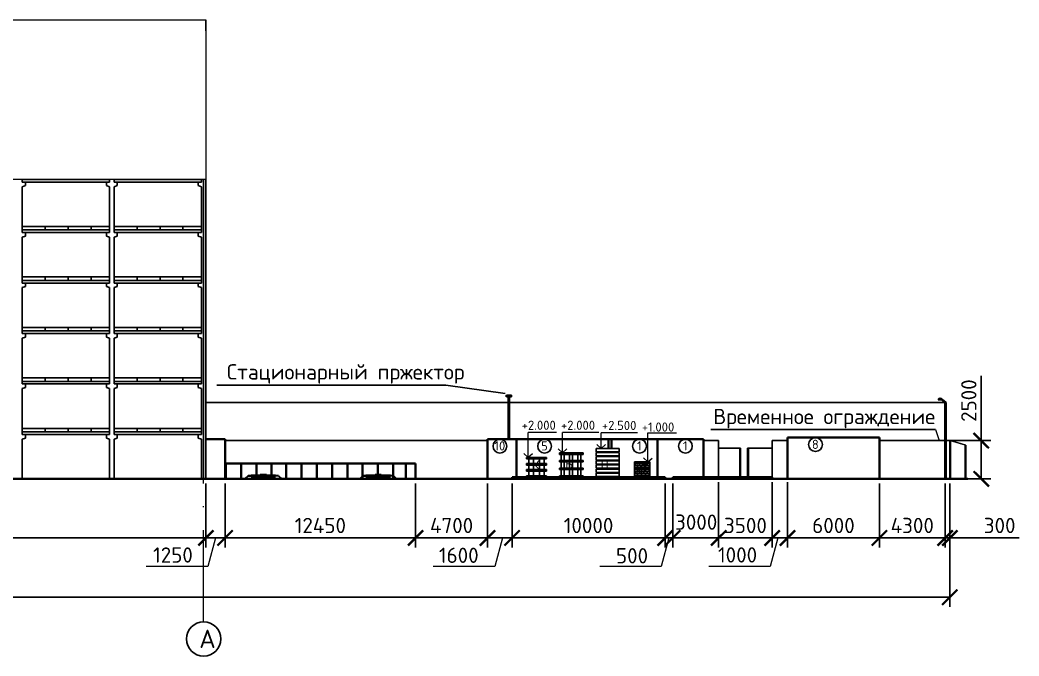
# Model space of a CAD drawing. Header units: millimetres. Extents: x -782 to 10910, y 3841 to 13237.
# Drawn here: x 1693.4 to 1823.9, y 8092.1 to 8175.2 of the extents above; entities that cross this region are included whole.
import ezdxf

# ---------------------------------------------------------------- set-up
doc = ezdxf.new("R2010")
doc.units = ezdxf.units.MM
doc.linetypes.add('ACAD_ISO10W100', pattern=[18, 12, -3, 0, -3])
doc.linetypes.add('CENTER2', pattern=[28.575, 19.05, -3.175, 3.175, -3.175])
doc.layers.add('1', color=7, linetype='Continuous')
doc.layers.add('Оbводка', color=1, linetype='Continuous', lineweight=90)
doc.styles.add('2.5', font='isocpeur.ttf', dxfattribs={"height": 2})
doc.styles.add('Isocpeur', font='isocpeur.ttf')
doc.dimstyles.new('М500 стройгенп', dxfattribs={"dimtxt": 2, "dimasz": 2, "dimexe": 1.25, "dimexo": 0.625, "dimtad": 1, "dimlfac": 500, "dimtxsty": '2.5', "dimblk": 'ARCHTICK', "dimcen": 2.5, "dimadec": 0, "dimazin": 0, "dimtfac": 1, "dimtmove": 0, "dimatfit": 3, "dimfxl": 1, "dimarcsym": 0})

# ---------------------------------------------------------------- blocks, each defined once
blk = doc.blocks.new('_ArchTick')
at = {"color": 0, "linetype": 'ByBlock', "const_width": 0.15}
blk.add_lwpolyline([(-0.5, -0.5), (0.5, 0.5)], dxfattribs=at)
blk = doc.blocks.new('*D771')
at = {"color": 0, "lineweight": -2, "transparency": 16777216}
for p, q in [((1645.09, 8114.6), (1645.09, 8106.24)), ((1717.69, 8114.6), (1717.69, 8106.24)), ((1645.09, 8107.49), (1717.69, 8107.49))]:
    blk.add_line(p, q, dxfattribs=at)
at = {"layer": 'Defpoints', "color": 0, "lineweight": -3, "transparency": 16777216}
for p in [(1645.09, 8115.22), (1717.69, 8115.22), (1717.69, 8107.49)]:
    blk.add_point(p, dxfattribs=at)
at = {"color": 0, "lineweight": -2, "transparency": 16777216, "xscale": 2, "yscale": 2, "zscale": 2, "rotation": 180}
blk.add_blockref('_ArchTick', (1645.09, 8107.49), dxfattribs=at)
at = {"color": 0, "lineweight": -2, "transparency": 16777216, "xscale": 2, "yscale": 2, "zscale": 2}
blk.add_blockref('_ArchTick', (1717.69, 8107.49), dxfattribs=at)
at = {"color": 0, "lineweight": 20, "transparency": 16777216, "insert": (1681.39, 8109.12), "char_height": 2, "attachment_point": 5, "style": '2.5'}
blk.add_mtext('36300', dxfattribs=at)
blk = doc.blocks.new('*D787')
at = {"color": 0, "lineweight": -2, "transparency": 16777216}
for p, q in [((1717.69, 8114.6), (1717.69, 8106.24)), ((1720.19, 8114.6), (1720.19, 8106.24)), ((1717.69, 8107.49), (1720.19, 8107.49))]:
    blk.add_line(p, q, dxfattribs=at)
at = {"layer": 'Defpoints', "color": 0, "lineweight": -3, "transparency": 16777216}
for p in [(1717.69, 8115.22), (1720.19, 8115.22), (1720.19, 8107.49)]:
    blk.add_point(p, dxfattribs=at)
at = {"color": 0, "lineweight": -2, "transparency": 16777216, "xscale": 2, "yscale": 2, "zscale": 2, "rotation": 180}
blk.add_blockref('_ArchTick', (1717.69, 8107.49), dxfattribs=at)
at = {"color": 0, "lineweight": -2, "transparency": 16777216, "xscale": 2, "yscale": 2, "zscale": 2}
blk.add_blockref('_ArchTick', (1720.19, 8107.49), dxfattribs=at)
at = {"color": 0, "lineweight": 20, "transparency": 16777216, "insert": (1713.38, 8105.26), "char_height": 2, "attachment_point": 5, "style": '2.5'}
blk.add_mtext('1250', dxfattribs=at)
blk = doc.blocks.new('*D788')
at = {"color": 0, "lineweight": -2, "transparency": 16777216}
for p, q in [((1720.19, 8114.6), (1720.19, 8106.24)), ((1745.09, 8114.6), (1745.09, 8106.24)), ((1720.19, 8107.49), (1745.09, 8107.49))]:
    blk.add_line(p, q, dxfattribs=at)
at = {"layer": 'Defpoints', "color": 0, "lineweight": -3, "transparency": 16777216}
for p in [(1720.19, 8115.22), (1745.09, 8115.22), (1745.09, 8107.49)]:
    blk.add_point(p, dxfattribs=at)
at = {"color": 0, "lineweight": -2, "transparency": 16777216, "xscale": 2, "yscale": 2, "zscale": 2, "rotation": 180}
blk.add_blockref('_ArchTick', (1720.19, 8107.49), dxfattribs=at)
at = {"color": 0, "lineweight": -2, "transparency": 16777216, "xscale": 2, "yscale": 2, "zscale": 2}
blk.add_blockref('_ArchTick', (1745.09, 8107.49), dxfattribs=at)
at = {"color": 0, "lineweight": 20, "transparency": 16777216, "insert": (1732.64, 8109.12), "char_height": 2, "attachment_point": 5, "style": '2.5'}
blk.add_mtext('12450', dxfattribs=at)
blk = doc.blocks.new('*D789')
at = {"color": 0, "lineweight": -2, "transparency": 16777216}
for p, q in [((1745.09, 8114.6), (1745.09, 8106.24)), ((1754.49, 8114.6), (1754.49, 8106.24)), ((1745.09, 8107.49), (1754.49, 8107.49))]:
    blk.add_line(p, q, dxfattribs=at)
at = {"layer": 'Defpoints', "color": 0, "lineweight": -3, "transparency": 16777216}
for p in [(1745.09, 8115.22), (1754.49, 8115.22), (1754.49, 8107.49)]:
    blk.add_point(p, dxfattribs=at)
at = {"color": 0, "lineweight": -2, "transparency": 16777216, "xscale": 2, "yscale": 2, "zscale": 2, "rotation": 180}
blk.add_blockref('_ArchTick', (1745.09, 8107.49), dxfattribs=at)
at = {"color": 0, "lineweight": -2, "transparency": 16777216, "xscale": 2, "yscale": 2, "zscale": 2}
blk.add_blockref('_ArchTick', (1754.49, 8107.49), dxfattribs=at)
at = {"color": 0, "lineweight": 20, "transparency": 16777216, "insert": (1749.79, 8109.12), "char_height": 2, "attachment_point": 5, "style": '2.5'}
blk.add_mtext('4700', dxfattribs=at)
blk = doc.blocks.new('*D790')
at = {"color": 0, "lineweight": -2, "transparency": 16777216}
for p, q in [((1754.49, 8114.6), (1754.49, 8106.24)), ((1757.69, 8114.6), (1757.69, 8106.24)), ((1754.49, 8107.49), (1757.69, 8107.49))]:
    blk.add_line(p, q, dxfattribs=at)
at = {"layer": 'Defpoints', "color": 0, "lineweight": -3, "transparency": 16777216}
for p in [(1754.49, 8115.22), (1757.69, 8115.22), (1757.69, 8107.49)]:
    blk.add_point(p, dxfattribs=at)
at = {"color": 0, "lineweight": -2, "transparency": 16777216, "xscale": 2, "yscale": 2, "zscale": 2, "rotation": 180}
blk.add_blockref('_ArchTick', (1754.49, 8107.49), dxfattribs=at)
at = {"color": 0, "lineweight": -2, "transparency": 16777216, "xscale": 2, "yscale": 2, "zscale": 2}
blk.add_blockref('_ArchTick', (1757.69, 8107.49), dxfattribs=at)
at = {"color": 0, "lineweight": 20, "transparency": 16777216, "insert": (1750.73, 8105.22), "char_height": 2, "attachment_point": 5, "style": '2.5'}
blk.add_mtext('1600', dxfattribs=at)
blk = doc.blocks.new('*D791')
at = {"color": 0, "lineweight": -2, "transparency": 16777216}
for p, q in [((1757.69, 8114.6), (1757.69, 8106.24)), ((1777.69, 8114.6), (1777.69, 8106.24)), ((1757.69, 8107.49), (1777.69, 8107.49))]:
    blk.add_line(p, q, dxfattribs=at)
at = {"layer": 'Defpoints', "color": 0, "lineweight": -3, "transparency": 16777216}
for p in [(1757.69, 8115.22), (1777.69, 8115.22), (1777.69, 8107.49)]:
    blk.add_point(p, dxfattribs=at)
at = {"color": 0, "lineweight": -2, "transparency": 16777216, "xscale": 2, "yscale": 2, "zscale": 2, "rotation": 180}
blk.add_blockref('_ArchTick', (1757.69, 8107.49), dxfattribs=at)
at = {"color": 0, "lineweight": -2, "transparency": 16777216, "xscale": 2, "yscale": 2, "zscale": 2}
blk.add_blockref('_ArchTick', (1777.69, 8107.49), dxfattribs=at)
at = {"color": 0, "lineweight": 20, "transparency": 16777216, "insert": (1767.69, 8109.12), "char_height": 2, "attachment_point": 5, "style": '2.5'}
blk.add_mtext('10000', dxfattribs=at)
blk = doc.blocks.new('*D792')
at = {"color": 0, "lineweight": -2, "transparency": 16777216}
for p, q in [((1777.69, 8114.6), (1777.69, 8106.24)), ((1778.69, 8114.6), (1778.69, 8106.24)), ((1777.69, 8107.49), (1775.69, 8107.49)), ((1777.69, 8107.49), (1778.69, 8107.49)), ((1778.69, 8107.49), (1780.69, 8107.49))]:
    blk.add_line(p, q, dxfattribs=at)
at = {"layer": 'Defpoints', "color": 0, "lineweight": -3, "transparency": 16777216}
for p in [(1777.69, 8115.22), (1778.69, 8115.22), (1778.69, 8107.49)]:
    blk.add_point(p, dxfattribs=at)
at = {"color": 0, "lineweight": -2, "transparency": 16777216, "xscale": 2, "yscale": 2, "zscale": 2}
blk.add_blockref('_ArchTick', (1777.69, 8107.49), dxfattribs=at)
at = {"color": 0, "lineweight": -2, "transparency": 16777216, "xscale": 2, "yscale": 2, "zscale": 2, "rotation": 180}
blk.add_blockref('_ArchTick', (1778.69, 8107.49), dxfattribs=at)
at = {"color": 0, "lineweight": 20, "transparency": 16777216, "insert": (1773.37, 8105.16), "char_height": 2, "attachment_point": 5, "style": '2.5'}
blk.add_mtext('500', dxfattribs=at)
blk = doc.blocks.new('*D793')
at = {"color": 0, "lineweight": -2, "transparency": 16777216}
for p, q in [((1778.69, 8114.6), (1778.69, 8106.24)), ((1784.69, 8114.8), (1784.69, 8106.24)), ((1778.69, 8107.49), (1784.69, 8107.49))]:
    blk.add_line(p, q, dxfattribs=at)
at = {"layer": 'Defpoints', "color": 0, "lineweight": -3, "transparency": 16777216}
for p in [(1778.69, 8115.22), (1784.69, 8115.42), (1784.69, 8107.49)]:
    blk.add_point(p, dxfattribs=at)
at = {"color": 0, "lineweight": -2, "transparency": 16777216, "xscale": 2, "yscale": 2, "zscale": 2, "rotation": 180}
blk.add_blockref('_ArchTick', (1778.69, 8107.49), dxfattribs=at)
at = {"color": 0, "lineweight": -2, "transparency": 16777216, "xscale": 2, "yscale": 2, "zscale": 2}
blk.add_blockref('_ArchTick', (1784.69, 8107.49), dxfattribs=at)
at = {"color": 0, "lineweight": 20, "transparency": 16777216, "insert": (1781.75, 8109.56), "char_height": 2, "attachment_point": 5, "style": '2.5'}
blk.add_mtext('3000', dxfattribs=at)
blk = doc.blocks.new('*D794')
at = {"color": 0, "lineweight": -2, "transparency": 16777216}
for p, q in [((1784.69, 8114.8), (1784.69, 8106.24)), ((1791.69, 8114.8), (1791.69, 8106.24)), ((1784.69, 8107.49), (1791.69, 8107.49))]:
    blk.add_line(p, q, dxfattribs=at)
at = {"layer": 'Defpoints', "color": 0, "lineweight": -3, "transparency": 16777216}
for p in [(1784.69, 8115.42), (1791.69, 8115.42), (1791.69, 8107.49)]:
    blk.add_point(p, dxfattribs=at)
at = {"color": 0, "lineweight": -2, "transparency": 16777216, "xscale": 2, "yscale": 2, "zscale": 2, "rotation": 180}
blk.add_blockref('_ArchTick', (1784.69, 8107.49), dxfattribs=at)
at = {"color": 0, "lineweight": -2, "transparency": 16777216, "xscale": 2, "yscale": 2, "zscale": 2}
blk.add_blockref('_ArchTick', (1791.69, 8107.49), dxfattribs=at)
at = {"color": 0, "lineweight": 20, "transparency": 16777216, "insert": (1788.19, 8109.12), "char_height": 2, "attachment_point": 5, "style": '2.5'}
blk.add_mtext('3500', dxfattribs=at)
blk = doc.blocks.new('*D795')
at = {"color": 0, "lineweight": -2, "transparency": 16777216}
for p, q in [((1791.69, 8114.8), (1791.69, 8106.24)), ((1793.69, 8114.8), (1793.69, 8106.24)), ((1791.69, 8107.49), (1793.69, 8107.49))]:
    blk.add_line(p, q, dxfattribs=at)
at = {"layer": 'Defpoints', "color": 0, "lineweight": -3, "transparency": 16777216}
for p in [(1791.69, 8115.42), (1793.69, 8115.42), (1793.69, 8107.49)]:
    blk.add_point(p, dxfattribs=at)
at = {"color": 0, "lineweight": -2, "transparency": 16777216, "xscale": 2, "yscale": 2, "zscale": 2, "rotation": 180}
blk.add_blockref('_ArchTick', (1791.69, 8107.49), dxfattribs=at)
at = {"color": 0, "lineweight": -2, "transparency": 16777216, "xscale": 2, "yscale": 2, "zscale": 2}
blk.add_blockref('_ArchTick', (1793.69, 8107.49), dxfattribs=at)
at = {"color": 0, "lineweight": 20, "transparency": 16777216, "insert": (1787.16, 8105.27), "char_height": 2, "attachment_point": 5, "style": '2.5'}
blk.add_mtext('1000', dxfattribs=at)
blk = doc.blocks.new('*D796')
at = {"color": 0, "lineweight": -2, "transparency": 16777216}
for p, q in [((1793.69, 8114.6), (1793.69, 8106.24)), ((1805.69, 8114.6), (1805.69, 8106.24)), ((1793.69, 8107.49), (1805.69, 8107.49))]:
    blk.add_line(p, q, dxfattribs=at)
at = {"layer": 'Defpoints', "color": 0, "lineweight": -3, "transparency": 16777216}
for p in [(1793.69, 8115.22), (1805.69, 8115.22), (1805.69, 8107.49)]:
    blk.add_point(p, dxfattribs=at)
at = {"color": 0, "lineweight": -2, "transparency": 16777216, "xscale": 2, "yscale": 2, "zscale": 2, "rotation": 180}
blk.add_blockref('_ArchTick', (1793.69, 8107.49), dxfattribs=at)
at = {"color": 0, "lineweight": -2, "transparency": 16777216, "xscale": 2, "yscale": 2, "zscale": 2}
blk.add_blockref('_ArchTick', (1805.69, 8107.49), dxfattribs=at)
at = {"color": 0, "lineweight": 20, "transparency": 16777216, "insert": (1799.69, 8109.12), "char_height": 2, "attachment_point": 5, "style": '2.5'}
blk.add_mtext('6000', dxfattribs=at)
blk = doc.blocks.new('*D797')
at = {"color": 0, "lineweight": -2, "transparency": 16777216}
for p, q in [((1805.69, 8114.6), (1805.69, 8106.24)), ((1814.29, 8114.6), (1814.29, 8106.24)), ((1805.69, 8107.49), (1814.29, 8107.49))]:
    blk.add_line(p, q, dxfattribs=at)
at = {"layer": 'Defpoints', "color": 0, "lineweight": -3, "transparency": 16777216}
for p in [(1805.69, 8115.22), (1814.29, 8115.22), (1814.29, 8107.49)]:
    blk.add_point(p, dxfattribs=at)
at = {"color": 0, "lineweight": -2, "transparency": 16777216, "xscale": 2, "yscale": 2, "zscale": 2, "rotation": 180}
blk.add_blockref('_ArchTick', (1805.69, 8107.49), dxfattribs=at)
at = {"color": 0, "lineweight": -2, "transparency": 16777216, "xscale": 2, "yscale": 2, "zscale": 2}
blk.add_blockref('_ArchTick', (1814.29, 8107.49), dxfattribs=at)
at = {"color": 0, "lineweight": 20, "transparency": 16777216, "insert": (1809.99, 8109.12), "char_height": 2, "attachment_point": 5, "style": '2.5'}
blk.add_mtext('4300', dxfattribs=at)
blk = doc.blocks.new('*D772')
at = {"color": 0, "lineweight": -2, "transparency": 16777216}
for p, q in [((1814.29, 8114.6), (1814.29, 8106.24)), ((1814.89, 8114.6), (1814.89, 8106.24)), ((1814.29, 8107.49), (1812.29, 8107.49)), ((1814.29, 8107.49), (1814.89, 8107.49)), ((1814.89, 8107.49), (1823.94, 8107.49))]:
    blk.add_line(p, q, dxfattribs=at)
at = {"layer": 'Defpoints', "color": 0, "lineweight": -3, "transparency": 16777216}
for p in [(1814.29, 8115.22), (1814.89, 8115.22), (1814.89, 8107.49)]:
    blk.add_point(p, dxfattribs=at)
at = {"color": 0, "lineweight": -2, "transparency": 16777216, "xscale": 2, "yscale": 2, "zscale": 2}
blk.add_blockref('_ArchTick', (1814.29, 8107.49), dxfattribs=at)
at = {"color": 0, "lineweight": -2, "transparency": 16777216, "xscale": 2, "yscale": 2, "zscale": 2, "rotation": 180}
blk.add_blockref('_ArchTick', (1814.89, 8107.49), dxfattribs=at)
at = {"color": 0, "lineweight": 20, "transparency": 16777216, "insert": (1821.41, 8109.12), "char_height": 2, "attachment_point": 5, "style": '2.5'}
blk.add_mtext('300', dxfattribs=at)
blk = doc.blocks.new('*D773')
at = {"color": 0, "lineweight": -2, "transparency": 16777216}
for p, q in [((1546.37, 8114.6), (1546.37, 8098.49)), ((1814.89, 8114.6), (1814.89, 8098.49)), ((1546.37, 8099.74), (1814.89, 8099.74))]:
    blk.add_line(p, q, dxfattribs=at)
at = {"layer": 'Defpoints', "color": 0, "lineweight": -3, "transparency": 16777216}
for p in [(1546.37, 8115.22), (1814.89, 8115.22), (1814.89, 8099.74)]:
    blk.add_point(p, dxfattribs=at)
at = {"color": 0, "lineweight": -2, "transparency": 16777216, "xscale": 2, "yscale": 2, "zscale": 2, "rotation": 180}
blk.add_blockref('_ArchTick', (1546.37, 8099.74), dxfattribs=at)
at = {"color": 0, "lineweight": -2, "transparency": 16777216, "xscale": 2, "yscale": 2, "zscale": 2}
blk.add_blockref('_ArchTick', (1814.89, 8099.74), dxfattribs=at)
at = {"color": 0, "lineweight": 20, "transparency": 16777216, "insert": (1679.63, 8101.36), "char_height": 2, "attachment_point": 5, "style": '2.5'}
blk.add_mtext('136000', dxfattribs=at)
blk = doc.blocks.new('*D799')
at = {"color": 0, "lineweight": -2, "transparency": 16777216}
for p, q in [((1819, 8120.22), (1819, 8128.67)), ((1815.01, 8120.22), (1820.25, 8120.22)), ((1819, 8115.22), (1819, 8120.22)), ((1815.01, 8115.22), (1820.25, 8115.22))]:
    blk.add_line(p, q, dxfattribs=at)
at = {"layer": 'Defpoints', "color": 0, "lineweight": -3, "transparency": 16777216}
for p in [(1814.39, 8120.22), (1814.39, 8115.22), (1819, 8115.22)]:
    blk.add_point(p, dxfattribs=at)
at = {"color": 0, "lineweight": -2, "transparency": 16777216, "xscale": 2, "yscale": 2, "zscale": 2}
for p, rotation in [((1819, 8120.22), 90), ((1819, 8115.22), 270)]:
    blk.add_blockref('_ArchTick', p, dxfattribs=dict(at, rotation=rotation))
at = {"color": 0, "lineweight": 20, "transparency": 16777216, "insert": (1817.38, 8125.45), "char_height": 2, "attachment_point": 5, "rotation": 90, "style": '2.5'}
blk.add_mtext('2500', dxfattribs=at)

msp = doc.modelspace()

# ---------------------------------------------------------------- hatches: boundary and pattern name
at = {"lineweight": 25, "ltscale": 0.5}
h = msp.add_hatch(dxfattribs=at)
h.set_pattern_fill('BRICK', color=256, scale=0.04)
h.set_pattern_definition([(0, (-665.31846, 5259.22093), (0, 0.254), []), (90, (-665.31846, 5259.22093), (-0.508, 3e-17), [0.254, -0.254]), (90, (-665.06446, 5259.22093), (-0.508, 3e-17), [-0.254, 0.254])])
h.paths.add_polyline_path([(1775.689062, 8117.423645), (1773.689062, 8117.423645), (1773.689062, 8115.423645), (1775.689062, 8115.423645)])

# ---------------------------------------------------------------- linework, layer by layer
at = {"lineweight": 20}
for p, q in [((1645.089062, 8175.223645), (1717.689062, 8175.223645)), ((1717.689062, 8175.223645), (1717.689062, 8154.363645)), ((1717.689062, 8154.363645), (1645.089062, 8154.363645)), ((1814.359701, 8125.223645), (1814.309701, 8125.223645)), ((1813.038748, 8121.665374), (1813.501949, 8120.223645)), ((1759.780184, 8118.020811), (1759.780184, 8121.274357)), ((1759.780184, 8118.020811), (1759.780184, 8121.274357)), ((1763.489144, 8121.274357), (1759.780184, 8121.274357)), ((1764.289062, 8118.623645), (1764.289062, 8121.274357)), ((1764.289062, 8118.623645), (1764.289062, 8121.274357)), ((1769.046188, 8121.274357), (1764.289062, 8121.274357)), ((1769.337954, 8119.203645), (1769.337954, 8121.254227)), ((1769.337954, 8119.203645), (1769.337954, 8121.254227)), ((1774.095081, 8121.254227), (1769.337954, 8121.254227)), ((1775.426106, 8117.423645), (1775.426106, 8121.254227)), ((1775.426106, 8121.254227), (1779.184441, 8121.254227)), ((1814.989062, 8120.223645), (1814.889062, 8120.223645)), ((1816.989062, 8119.623645), (1814.989062, 8120.223645)), ((1814.989062, 8120.223645), (1814.989062, 8120.173645)), ((1764.289062, 8118.623645), (1763.719678, 8119.148631)), ((1764.275709, 8118.623821), (1764.858722, 8119.133628)), ((1769.337954, 8119.203645), (1768.768571, 8119.728631)), ((1769.324601, 8119.203821), (1769.907614, 8119.713628)), ((1816.889062, 8119.603645), (1814.989062, 8120.173645)), ((1759.780184, 8118.020811), (1759.210801, 8118.545797)), ((1759.766831, 8118.020987), (1760.349844, 8118.530795)), ((1775.426106, 8117.423645), (1774.856723, 8117.948631)), ((1775.412753, 8117.423821), (1775.995766, 8117.933628)), ((1789.689062, 8115.423645), (1787.689062, 8115.423645)), ((1791.689062, 8115.423645), (1789.689062, 8115.423645)), ((1791.689062, 8115.223645), (1793.689062, 8115.223645)), ((1793.689062, 8115.223645), (1793.689062, 8115.394765)), ((1805.689062, 8115.394765), (1805.689062, 8115.223645)), ((1814.989062, 8115.223645), (1816.989062, 8115.223645)), ((1816.989062, 8115.223645), (1816.889062, 8115.223645)), ((1718.939062, 8107.490868), (1717.934252, 8103.740868)), ((1756.439062, 8107.490868), (1755.434252, 8103.740868)), ((1778.187406, 8107.490868), (1777.182596, 8103.740868)), ((1792.439062, 8107.490868), (1791.434252, 8103.740868)), ((1717.934252, 8103.740868), (1709.893529, 8103.740868)), ((1755.434252, 8103.740868), (1747.393529, 8103.740868)), ((1777.182596, 8103.740868), (1769.141874, 8103.740868)), ((1791.434252, 8103.740868), (1783.393529, 8103.740868))]:
    msp.add_line(p, q, dxfattribs=at)
at = {"lineweight": 25}
for p, q in [((1717.689062, 8174.183645), (1717.689062, 8175.223645)), ((1717.689062, 8174.183645), (1717.689062, 8173.823645)), ((1693.689062, 8154.023645), (1693.689062, 8154.363645)), ((1705.089062, 8154.363645), (1693.689062, 8154.363645)), ((1705.089062, 8154.023645), (1705.089062, 8154.363645)), ((1705.089062, 8154.023645), (1705.089062, 8154.363645)), ((1705.689062, 8154.023645), (1705.689062, 8154.363645)), ((1717.089062, 8154.363645), (1705.689062, 8154.363645)), ((1717.089062, 8154.023645), (1717.089062, 8154.363645)), ((1717.089062, 8154.023645), (1717.089062, 8154.363645)), ((1717.689062, 8115.223645), (1717.689062, 8154.363645)), ((1693.689062, 8154.023645), (1705.089062, 8154.023645)), ((1694.089062, 8153.556978), (1693.689062, 8153.423645)), ((1693.689062, 8147.423645), (1693.689062, 8153.423645)), ((1694.089062, 8153.556978), (1694.089062, 8154.023645)), ((1704.689062, 8153.556978), (1704.689062, 8154.023645)), ((1704.689062, 8153.556978), (1705.089062, 8153.423645)), ((1705.089062, 8147.423645), (1705.089062, 8153.423645)), ((1705.089062, 8147.423645), (1705.089062, 8153.423645)), ((1705.689062, 8154.023645), (1717.089062, 8154.023645)), ((1706.089062, 8153.556978), (1705.689062, 8153.423645)), ((1705.689062, 8147.423645), (1705.689062, 8153.423645)), ((1706.089062, 8153.556978), (1706.089062, 8154.023645)), ((1716.689062, 8153.556978), (1716.689062, 8154.023645)), ((1716.689062, 8153.556978), (1717.089062, 8153.423645)), ((1717.089062, 8147.423645), (1717.089062, 8153.423645)), ((1717.089062, 8147.423645), (1717.089062, 8153.423645)), ((1705.089062, 8148.223645), (1693.689062, 8148.223645)), ((1705.089062, 8147.763645), (1693.689062, 8147.763645)), ((1696.689062, 8147.763645), (1696.689062, 8148.223645)), ((1699.689062, 8147.763645), (1699.689062, 8148.223645)), ((1702.689062, 8147.763645), (1702.689062, 8148.223645)), ((1717.089062, 8148.223645), (1705.689062, 8148.223645)), ((1717.089062, 8147.763645), (1705.689062, 8147.763645)), ((1708.689062, 8147.763645), (1708.689062, 8148.223645)), ((1711.689062, 8147.763645), (1711.689062, 8148.223645)), ((1714.689062, 8147.763645), (1714.689062, 8148.223645)), ((1693.689062, 8147.423645), (1705.089062, 8147.423645)), ((1694.089062, 8146.956978), (1693.689062, 8146.823645)), ((1693.689062, 8140.823645), (1693.689062, 8146.823645)), ((1694.089062, 8146.956978), (1694.089062, 8147.423645)), ((1704.689062, 8146.956978), (1704.689062, 8147.423645)), ((1704.689062, 8146.956978), (1705.089062, 8146.823645)), ((1705.089062, 8140.823645), (1705.089062, 8146.823645)), ((1705.689062, 8147.423645), (1717.089062, 8147.423645)), ((1706.089062, 8146.956978), (1705.689062, 8146.823645)), ((1705.689062, 8140.823645), (1705.689062, 8146.823645)), ((1706.089062, 8146.956978), (1706.089062, 8147.423645)), ((1716.689062, 8146.956978), (1716.689062, 8147.423645)), ((1716.689062, 8146.956978), (1717.089062, 8146.823645)), ((1717.089062, 8140.823645), (1717.089062, 8146.823645)), ((1705.089062, 8141.623645), (1693.689062, 8141.623645)), ((1705.089062, 8141.163645), (1693.689062, 8141.163645)), ((1696.689062, 8141.163645), (1696.689062, 8141.623645)), ((1699.689062, 8141.163645), (1699.689062, 8141.623645)), ((1702.689062, 8141.163645), (1702.689062, 8141.623645)), ((1717.089062, 8141.623645), (1705.689062, 8141.623645)), ((1717.089062, 8141.163645), (1705.689062, 8141.163645)), ((1708.689062, 8141.163645), (1708.689062, 8141.623645)), ((1711.689062, 8141.163645), (1711.689062, 8141.623645)), ((1714.689062, 8141.163645), (1714.689062, 8141.623645)), ((1693.689062, 8140.823645), (1705.089062, 8140.823645)), ((1694.089062, 8140.356978), (1693.689062, 8140.223645)), ((1693.689062, 8134.223645), (1693.689062, 8140.223645)), ((1694.089062, 8140.356978), (1694.089062, 8140.823645)), ((1704.689062, 8140.356978), (1704.689062, 8140.823645)), ((1704.689062, 8140.356978), (1705.089062, 8140.223645)), ((1705.089062, 8134.223645), (1705.089062, 8140.223645)), ((1705.689062, 8140.823645), (1717.089062, 8140.823645)), ((1706.089062, 8140.356978), (1705.689062, 8140.223645)), ((1705.689062, 8134.223645), (1705.689062, 8140.223645)), ((1706.089062, 8140.356978), (1706.089062, 8140.823645)), ((1716.689062, 8140.356978), (1716.689062, 8140.823645)), ((1716.689062, 8140.356978), (1717.089062, 8140.223645)), ((1717.089062, 8134.223645), (1717.089062, 8140.223645)), ((1705.089062, 8135.023645), (1693.689062, 8135.023645)), ((1696.689062, 8134.563645), (1696.689062, 8135.023645)), ((1699.689062, 8134.563645), (1699.689062, 8135.023645)), ((1702.689062, 8134.563645), (1702.689062, 8135.023645)), ((1717.089062, 8135.023645), (1705.689062, 8135.023645)), ((1708.689062, 8134.563645), (1708.689062, 8135.023645)), ((1711.689062, 8134.563645), (1711.689062, 8135.023645)), ((1714.689062, 8134.563645), (1714.689062, 8135.023645)), ((1705.089062, 8134.563645), (1693.689062, 8134.563645)), ((1693.689062, 8134.223645), (1705.089062, 8134.223645)), ((1694.089062, 8133.756978), (1693.689062, 8133.623645)), ((1693.689062, 8127.623645), (1693.689062, 8133.623645)), ((1694.089062, 8133.756978), (1694.089062, 8134.223645)), ((1704.689062, 8133.756978), (1704.689062, 8134.223645)), ((1704.689062, 8133.756978), (1705.089062, 8133.623645)), ((1705.089062, 8127.623645), (1705.089062, 8133.623645)), ((1717.089062, 8134.563645), (1705.689062, 8134.563645)), ((1705.689062, 8134.223645), (1717.089062, 8134.223645)), ((1706.089062, 8133.756978), (1705.689062, 8133.623645)), ((1705.689062, 8127.623645), (1705.689062, 8133.623645)), ((1706.089062, 8133.756978), (1706.089062, 8134.223645)), ((1716.689062, 8133.756978), (1716.689062, 8134.223645)), ((1716.689062, 8133.756978), (1717.089062, 8133.623645)), ((1717.089062, 8127.623645), (1717.089062, 8133.623645)), ((1705.089062, 8128.423645), (1693.689062, 8128.423645)), ((1696.689062, 8127.963645), (1696.689062, 8128.423645)), ((1699.689062, 8127.963645), (1699.689062, 8128.423645)), ((1702.689062, 8127.963645), (1702.689062, 8128.423645)), ((1717.089062, 8128.423645), (1705.689062, 8128.423645)), ((1708.689062, 8127.963645), (1708.689062, 8128.423645)), ((1711.689062, 8127.963645), (1711.689062, 8128.423645)), ((1714.689062, 8127.963645), (1714.689062, 8128.423645)), ((1705.089062, 8127.963645), (1693.689062, 8127.963645)), ((1693.689062, 8127.623645), (1705.089062, 8127.623645)), ((1694.089062, 8127.156978), (1693.689062, 8127.023645)), ((1693.689062, 8121.023645), (1693.689062, 8127.023645)), ((1694.089062, 8127.156978), (1694.089062, 8127.623645)), ((1704.689062, 8127.156978), (1704.689062, 8127.623645)), ((1704.689062, 8127.156978), (1705.089062, 8127.023645)), ((1705.089062, 8121.023645), (1705.089062, 8127.023645)), ((1717.089062, 8127.963645), (1705.689062, 8127.963645)), ((1705.689062, 8127.623645), (1717.089062, 8127.623645)), ((1706.089062, 8127.156978), (1705.689062, 8127.023645)), ((1705.689062, 8121.023645), (1705.689062, 8127.023645)), ((1706.089062, 8127.156978), (1706.089062, 8127.623645)), ((1716.689062, 8127.156978), (1716.689062, 8127.623645)), ((1716.689062, 8127.156978), (1717.089062, 8127.023645)), ((1717.089062, 8121.023645), (1717.089062, 8127.023645)), ((1749.03045, 8127.476782), (1719.101941, 8127.476782)), ((1756.793366, 8126.378811), (1749.03045, 8127.476782)), ((1717.689062, 8125.223645), (1814.303259, 8125.223645)), ((1814.272201, 8125.223645), (1757.272201, 8125.223645)), ((1705.089062, 8121.823645), (1693.689062, 8121.823645)), ((1696.689062, 8121.363645), (1696.689062, 8121.823645)), ((1699.689062, 8121.363645), (1699.689062, 8121.823645)), ((1702.689062, 8121.363645), (1702.689062, 8121.823645)), ((1717.089062, 8121.823645), (1705.689062, 8121.823645)), ((1708.689062, 8121.363645), (1708.689062, 8121.823645)), ((1711.689062, 8121.363645), (1711.689062, 8121.823645)), ((1714.689062, 8121.363645), (1714.689062, 8121.823645)), ((1813.038748, 8121.665374), (1783.659322, 8121.665374)), ((1705.089062, 8121.363645), (1693.689062, 8121.363645)), ((1693.689062, 8121.023645), (1705.089062, 8121.023645)), ((1694.089062, 8120.556978), (1693.689062, 8120.423645)), ((1693.689062, 8115.223645), (1693.689062, 8120.423645)), ((1694.089062, 8120.556978), (1694.089062, 8121.023645)), ((1704.689062, 8120.556978), (1704.689062, 8121.023645)), ((1704.689062, 8121.023645), (1705.089062, 8121.023645)), ((1704.689062, 8120.556978), (1705.089062, 8120.423645)), ((1705.089062, 8115.223645), (1705.089062, 8120.423645)), ((1717.089062, 8121.363645), (1705.689062, 8121.363645)), ((1705.689062, 8121.023645), (1717.089062, 8121.023645)), ((1706.089062, 8120.556978), (1705.689062, 8120.423645)), ((1705.689062, 8115.223645), (1705.689062, 8120.423645)), ((1706.089062, 8120.556978), (1706.089062, 8121.023645)), ((1716.689062, 8120.556978), (1716.689062, 8121.023645)), ((1716.689062, 8120.556978), (1717.089062, 8120.423645)), ((1717.089062, 8115.223645), (1717.089062, 8120.423645)), ((1754.489062, 8120.223645), (1720.189062, 8120.223645)), ((1784.689062, 8120.223645), (1782.689062, 8120.223645)), ((1784.689062, 8120.223645), (1784.689062, 8115.423645)), ((1793.689062, 8120.223645), (1791.689062, 8120.223645)), ((1792.697814, 8120.223645), (1791.689062, 8120.223645)), ((1791.689062, 8115.423645), (1791.689062, 8120.223645)), ((1814.889062, 8120.223645), (1805.689062, 8120.223645)), ((1814.889062, 8120.223645), (1814.889062, 8115.223645)), ((1814.989062, 8115.223645), (1814.989062, 8120.223645)), ((1771.689062, 8119.203645), (1768.689062, 8119.203645)), ((1768.689062, 8118.763645), (1768.689062, 8119.203645)), ((1771.689062, 8118.763645), (1771.689062, 8119.203645)), ((1787.530207, 8119.223645), (1784.689062, 8119.223645)), ((1787.456564, 8119.223645), (1787.456564, 8115.423645)), ((1787.530207, 8119.223645), (1787.530207, 8115.423645)), ((1791.689062, 8119.223645), (1788.458284, 8119.223645)), ((1788.458284, 8119.223645), (1788.458284, 8115.423645)), ((1788.572097, 8119.223645), (1788.572097, 8115.423645)), ((1791.689062, 8115.223645), (1791.689062, 8119.223645)), ((1816.889062, 8115.223645), (1816.889062, 8119.653645)), ((1816.989062, 8115.223645), (1816.989062, 8119.623645)), ((1759.588713, 8118.020611), (1762.189062, 8118.023329)), ((1759.588713, 8117.823956), (1759.588713, 8118.020611)), ((1759.589584, 8117.823643), (1759.588906, 8117.823643)), ((1762.189062, 8117.823643), (1759.589584, 8117.823643)), ((1759.889584, 8117.223643), (1759.889584, 8117.823643)), ((1759.889584, 8117.823643), (1760.489584, 8117.823643)), ((1760.489584, 8117.823643), (1760.489584, 8117.223643)), ((1761.289584, 8117.223643), (1761.289584, 8117.823643)), ((1761.289584, 8117.823643), (1761.889584, 8117.823643)), ((1761.889584, 8117.823643), (1761.889584, 8117.223643)), ((1762.189062, 8117.823643), (1762.189062, 8118.023329)), ((1763.889062, 8118.623645), (1766.989062, 8118.623645)), ((1763.889062, 8118.423645), (1763.889062, 8118.623645)), ((1764.089062, 8118.423645), (1763.889062, 8118.423645)), ((1763.889062, 8117.623645), (1766.989062, 8117.623645)), ((1763.889062, 8117.423645), (1763.889062, 8117.623645)), ((1763.889062, 8117.623645), (1766.989062, 8117.623645)), ((1764.489062, 8118.423645), (1764.089062, 8118.423645)), ((1764.089062, 8118.423645), (1764.089062, 8117.623645)), ((1766.989062, 8118.423645), (1764.089062, 8118.423645)), ((1764.089062, 8117.623645), (1764.489062, 8117.623645)), ((1764.089062, 8117.623645), (1764.489062, 8117.623645)), ((1764.489062, 8117.623645), (1764.489062, 8118.423645)), ((1764.489062, 8117.757436), (1764.489062, 8117.623645)), ((1765.189062, 8118.623645), (1765.589062, 8118.623645)), ((1765.589062, 8118.423645), (1765.189062, 8118.423645)), ((1765.189062, 8118.423645), (1765.189062, 8117.623645)), ((1765.189062, 8117.623645), (1765.589062, 8117.623645)), ((1765.189062, 8117.623645), (1765.589062, 8117.623645)), ((1765.589062, 8117.623645), (1765.589062, 8118.423645)), ((1765.589062, 8117.757436), (1765.589062, 8117.623645)), ((1766.689062, 8118.423645), (1766.289062, 8118.423645)), ((1766.289062, 8118.423645), (1766.289062, 8117.623645)), ((1766.289062, 8117.623645), (1766.689062, 8117.623645)), ((1766.689062, 8117.623645), (1766.689062, 8118.423645)), ((1766.989062, 8118.623645), (1766.989062, 8118.423645)), ((1766.989062, 8117.623645), (1766.989062, 8117.423645)), ((1771.689062, 8118.763645), (1768.689062, 8118.763645)), ((1771.689062, 8118.663645), (1768.689062, 8118.663645)), ((1768.689062, 8118.223645), (1768.689062, 8118.663645)), ((1771.689062, 8118.223645), (1768.689062, 8118.223645)), ((1771.689062, 8118.123645), (1768.689062, 8118.123645)), ((1768.689062, 8117.683645), (1768.689062, 8118.123645)), ((1771.689062, 8117.683645), (1768.689062, 8117.683645)), ((1769.189062, 8118.763645), (1768.989062, 8118.763645)), ((1768.989062, 8118.763645), (1768.989062, 8118.663645)), ((1768.989062, 8118.663645), (1769.189062, 8118.663645)), ((1769.189062, 8118.223645), (1768.989062, 8118.223645)), ((1768.989062, 8118.223645), (1768.989062, 8118.123645)), ((1768.989062, 8118.123645), (1769.189062, 8118.123645)), ((1769.189062, 8117.683645), (1768.989062, 8117.683645)), ((1768.989062, 8117.683645), (1768.989062, 8117.583645)), ((1769.189062, 8118.663645), (1769.189062, 8118.763645)), ((1769.189062, 8118.123645), (1769.189062, 8118.223645)), ((1769.189062, 8117.583645), (1769.189062, 8117.683645)), ((1771.389062, 8118.763645), (1771.189062, 8118.763645)), ((1771.189062, 8118.763645), (1771.189062, 8118.663645)), ((1771.189062, 8118.663645), (1771.389062, 8118.663645)), ((1771.389062, 8118.223645), (1771.189062, 8118.223645)), ((1771.189062, 8118.223645), (1771.189062, 8118.123645)), ((1771.189062, 8118.123645), (1771.389062, 8118.123645)), ((1771.389062, 8117.683645), (1771.189062, 8117.683645)), ((1771.189062, 8117.683645), (1771.189062, 8117.583645)), ((1771.389062, 8118.663645), (1771.389062, 8118.763645)), ((1771.389062, 8118.123645), (1771.389062, 8118.223645)), ((1771.389062, 8117.583645), (1771.389062, 8117.683645)), ((1771.689062, 8118.223645), (1771.689062, 8118.663645)), ((1771.689062, 8115.523645), (1771.689062, 8118.533284)), ((1771.689062, 8117.683645), (1771.689062, 8118.123645)), ((1759.589496, 8117.220644), (1762.189584, 8117.223643)), ((1759.589496, 8117.220612), (1762.189062, 8117.223329)), ((1759.589496, 8117.220612), (1759.589496, 8117.220644)), ((1759.589549, 8117.023957), (1759.589549, 8117.220612)), ((1759.59042, 8117.023644), (1759.589689, 8117.023644)), ((1759.59028, 8116.420645), (1762.19042, 8116.423644)), ((1759.59028, 8116.420613), (1762.189062, 8116.423329)), ((1759.59028, 8116.420613), (1759.59028, 8116.420645)), ((1759.590385, 8116.223958), (1759.590385, 8116.420613)), ((1762.189062, 8117.023644), (1759.59042, 8117.023644)), ((1760.489584, 8117.223643), (1759.889584, 8117.223643)), ((1759.89042, 8116.423644), (1759.89042, 8117.023644)), ((1759.89042, 8117.023644), (1760.49042, 8117.023644)), ((1760.49042, 8116.423644), (1759.89042, 8116.423644)), ((1760.49042, 8117.023644), (1760.49042, 8116.423644)), ((1761.889584, 8117.223643), (1761.289584, 8117.223643)), ((1761.29042, 8116.423644), (1761.29042, 8117.023644)), ((1761.29042, 8117.023644), (1761.89042, 8117.023644)), ((1761.89042, 8116.423644), (1761.29042, 8116.423644)), ((1761.89042, 8117.023644), (1761.89042, 8116.423644)), ((1762.189062, 8117.023644), (1762.189062, 8117.223643)), ((1762.189062, 8116.223645), (1762.189062, 8116.423642)), ((1764.089062, 8117.423645), (1763.889062, 8117.423645)), ((1763.889062, 8116.623645), (1766.989062, 8116.623645)), ((1763.889062, 8116.423645), (1763.889062, 8116.623645)), ((1763.889062, 8116.623645), (1766.989062, 8116.623645)), ((1764.089062, 8116.423645), (1763.889062, 8116.423645)), ((1764.489062, 8117.423645), (1764.089062, 8117.423645)), ((1764.089062, 8117.423645), (1764.089062, 8116.623645)), ((1766.989062, 8117.423645), (1764.089062, 8117.423645)), ((1764.089062, 8116.623645), (1764.489062, 8116.623645)), ((1764.089062, 8116.623645), (1764.489062, 8116.623645)), ((1764.489062, 8116.423645), (1764.089062, 8116.423645)), ((1764.089062, 8116.423645), (1764.089062, 8115.623645)), ((1766.989062, 8116.423645), (1764.089062, 8116.423645)), ((1764.489062, 8116.623645), (1764.489062, 8117.423645)), ((1764.489062, 8116.757436), (1764.489062, 8116.623645)), ((1764.489062, 8115.623645), (1764.489062, 8116.423645)), ((1765.589062, 8117.423645), (1765.189062, 8117.423645)), ((1765.189062, 8117.423645), (1765.189062, 8116.623645)), ((1765.189062, 8116.623645), (1765.589062, 8116.623645)), ((1765.189062, 8116.623645), (1765.589062, 8116.623645)), ((1765.589062, 8116.423645), (1765.189062, 8116.423645)), ((1765.189062, 8116.423645), (1765.189062, 8115.623645)), ((1765.589062, 8116.623645), (1765.589062, 8117.423645)), ((1765.589062, 8116.757436), (1765.589062, 8116.623645)), ((1765.589062, 8115.623645), (1765.589062, 8116.423645)), ((1766.689062, 8117.423645), (1766.289062, 8117.423645)), ((1766.289062, 8117.423645), (1766.289062, 8116.623645)), ((1766.289062, 8116.623645), (1766.689062, 8116.623645)), ((1766.689062, 8116.423645), (1766.289062, 8116.423645)), ((1766.289062, 8116.423645), (1766.289062, 8115.623645)), ((1766.689062, 8116.623645), (1766.689062, 8117.423645)), ((1766.689062, 8115.623645), (1766.689062, 8116.423645)), ((1766.989062, 8116.623645), (1766.989062, 8116.423645)), ((1771.689062, 8117.583645), (1768.689062, 8117.583645)), ((1768.689062, 8117.143645), (1768.689062, 8117.583645)), ((1771.689062, 8117.143645), (1768.689062, 8117.143645)), ((1771.689062, 8117.043645), (1768.689062, 8117.043645)), ((1768.689062, 8116.603645), (1768.689062, 8117.043645)), ((1771.689062, 8116.603645), (1768.689062, 8116.603645)), ((1771.689062, 8116.503645), (1768.689062, 8116.503645)), ((1768.689062, 8116.063645), (1768.689062, 8116.503645)), ((1768.989062, 8117.583645), (1769.189062, 8117.583645)), ((1769.189062, 8117.143645), (1768.989062, 8117.143645)), ((1768.989062, 8117.143645), (1768.989062, 8117.043645)), ((1768.989062, 8117.043645), (1769.189062, 8117.043645)), ((1769.189062, 8116.603645), (1768.989062, 8116.603645)), ((1768.989062, 8116.603645), (1768.989062, 8116.503645)), ((1768.989062, 8116.503645), (1769.189062, 8116.503645)), ((1769.189062, 8117.043645), (1769.189062, 8117.143645)), ((1769.189062, 8116.503645), (1769.189062, 8116.603645)), ((1771.189062, 8117.583645), (1771.389062, 8117.583645)), ((1771.389062, 8117.143645), (1771.189062, 8117.143645)), ((1771.189062, 8117.143645), (1771.189062, 8117.043645)), ((1771.189062, 8117.043645), (1771.389062, 8117.043645)), ((1771.389062, 8116.603645), (1771.189062, 8116.603645)), ((1771.189062, 8116.603645), (1771.189062, 8116.503645)), ((1771.189062, 8116.503645), (1771.389062, 8116.503645)), ((1771.389062, 8117.043645), (1771.389062, 8117.143645)), ((1771.389062, 8116.503645), (1771.389062, 8116.603645)), ((1771.689062, 8117.143645), (1771.689062, 8117.583645)), ((1771.689062, 8116.603645), (1771.689062, 8117.043645)), ((1771.689062, 8116.063645), (1771.689062, 8116.503645)), ((1773.689062, 8115.423645), (1773.689062, 8117.423645)), ((1773.689062, 8117.423645), (1775.689062, 8117.423645)), ((1775.689062, 8117.423645), (1775.689062, 8115.423645)), ((1775.689062, 8115.423645), (1775.689062, 8117.286409)), ((1717.689062, 8115.223645), (1718.289062, 8115.223645)), ((1759.591256, 8116.223645), (1759.590473, 8116.223645)), ((1759.591063, 8115.620646), (1762.191256, 8115.623645)), ((1759.591256, 8115.423645), (1759.591063, 8115.620646)), ((1762.189062, 8116.223645), (1759.591256, 8116.223645)), ((1762.189062, 8115.423645), (1759.591256, 8115.423645)), ((1759.891256, 8115.623645), (1759.891256, 8116.223645)), ((1759.891256, 8116.223645), (1760.491256, 8116.223645)), ((1760.491256, 8115.623645), (1759.891256, 8115.623645)), ((1760.491256, 8116.223645), (1760.491256, 8115.623645)), ((1761.291256, 8115.623645), (1761.291256, 8116.223645)), ((1761.291256, 8116.223645), (1761.891256, 8116.223645)), ((1761.891256, 8115.623645), (1761.291256, 8115.623645)), ((1761.891256, 8116.223645), (1761.891256, 8115.623645)), ((1762.189062, 8115.423645), (1762.189062, 8115.623642)), ((1763.889062, 8115.623645), (1766.989062, 8115.623645)), ((1763.889062, 8115.423645), (1763.889062, 8115.623645)), ((1764.089062, 8115.423645), (1763.889062, 8115.423645)), ((1764.089062, 8115.623645), (1764.489062, 8115.623645)), ((1766.989062, 8115.423645), (1764.089062, 8115.423645)), ((1764.489062, 8115.757436), (1764.489062, 8115.623645)), ((1765.189062, 8115.623645), (1765.589062, 8115.623645)), ((1765.589062, 8115.757436), (1765.589062, 8115.623645)), ((1766.289062, 8115.623645), (1766.689062, 8115.623645)), ((1766.989062, 8115.623645), (1766.989062, 8115.423645)), ((1771.689062, 8116.063645), (1768.689062, 8116.063645)), ((1771.689062, 8115.963645), (1768.689062, 8115.963645)), ((1768.689062, 8115.523645), (1768.689062, 8115.963645)), ((1771.689062, 8115.523645), (1768.689062, 8115.523645)), ((1769.189062, 8116.063645), (1768.989062, 8116.063645)), ((1768.989062, 8116.063645), (1768.989062, 8115.963645)), ((1768.989062, 8115.963645), (1769.189062, 8115.963645)), ((1769.189062, 8115.523645), (1768.989062, 8115.523645)), ((1768.989062, 8115.523645), (1768.989062, 8115.423645)), ((1768.989062, 8115.423645), (1769.189062, 8115.423645)), ((1769.189062, 8115.963645), (1769.189062, 8116.063645)), ((1769.189062, 8115.423645), (1769.189062, 8115.523645)), ((1771.389062, 8116.063645), (1771.189062, 8116.063645)), ((1771.189062, 8116.063645), (1771.189062, 8115.963645)), ((1771.189062, 8115.963645), (1771.389062, 8115.963645)), ((1771.389062, 8115.523645), (1771.189062, 8115.523645)), ((1771.189062, 8115.523645), (1771.189062, 8115.423645)), ((1771.189062, 8115.423645), (1771.389062, 8115.423645)), ((1771.389062, 8115.963645), (1771.389062, 8116.063645)), ((1771.389062, 8115.423645), (1771.389062, 8115.523645)), ((1771.689062, 8115.523645), (1771.689062, 8115.963645)), ((1775.689062, 8115.423645), (1773.689062, 8115.423645))]:
    msp.add_line(p, q, dxfattribs=at)
at = {"linetype": 'CENTER2', "lineweight": 25, "ltscale": 200}
msp.add_line((1717.389062, 8115.223645), (1717.389062, 8154.363645), dxfattribs=at)
at = {"lineweight": 35}
for p, q in [((1756.953021, 8125.953401), (1756.953021, 8126.182284)), ((1756.953021, 8126.182284), (1757.60302, 8126.181313)), ((1757.20302, 8125.954372), (1756.953021, 8125.953886)), ((1757.60302, 8125.953774), (1757.20302, 8125.954372)), ((1757.20302, 8125.954372), (1757.204439, 8125.223645)), ((1757.35302, 8125.223645), (1757.35302, 8125.954372)), ((1757.60302, 8125.95243), (1757.60302, 8126.181313)), ((1757.397201, 8125.223645), (1757.147201, 8125.223645)), ((1757.397201, 8125.223645), (1757.147201, 8125.223645)), ((1723.189062, 8115.623645), (1722.789062, 8115.223645)), ((1723.589062, 8115.623645), (1723.189062, 8115.623645)), ((1723.189062, 8115.623645), (1723.589062, 8115.623645)), ((1723.589062, 8115.703645), (1723.589062, 8115.623645)), ((1723.589062, 8115.623645), (1723.589062, 8115.703645)), ((1723.589062, 8115.703645), (1726.789062, 8115.703645)), ((1723.589062, 8115.623645), (1723.589062, 8115.543645)), ((1723.589062, 8115.543645), (1726.789062, 8115.543645)), ((1724.789062, 8115.703645), (1724.789062, 8115.783645)), ((1724.789062, 8115.783645), (1725.589062, 8115.783645)), ((1725.189062, 8115.703645), (1724.789062, 8115.703645)), ((1724.789062, 8115.703645), (1724.789062, 8115.703645)), ((1725.589062, 8115.783645), (1725.589062, 8115.703645)), ((1726.789062, 8115.543645), (1726.789062, 8115.703645)), ((1727.189062, 8115.623645), (1726.789062, 8115.623645)), ((1727.189062, 8115.623645), (1727.589062, 8115.223645)), ((1738.189062, 8115.623645), (1737.789062, 8115.223645)), ((1738.589062, 8115.623645), (1738.189062, 8115.623645)), ((1738.189062, 8115.623645), (1738.589062, 8115.623645)), ((1738.589062, 8115.703645), (1738.589062, 8115.623645)), ((1738.589062, 8115.623645), (1738.589062, 8115.703645)), ((1738.589062, 8115.703645), (1741.789062, 8115.703645)), ((1738.589062, 8115.623645), (1738.589062, 8115.543645)), ((1738.589062, 8115.543645), (1741.789062, 8115.543645)), ((1739.789062, 8115.703645), (1739.789062, 8115.783645)), ((1739.789062, 8115.783645), (1740.589062, 8115.783645)), ((1740.189062, 8115.703645), (1739.789062, 8115.703645)), ((1739.789062, 8115.703645), (1739.789062, 8115.703645)), ((1740.589062, 8115.783645), (1740.589062, 8115.703645)), ((1741.789062, 8115.543645), (1741.789062, 8115.703645)), ((1742.189062, 8115.623645), (1741.789062, 8115.623645)), ((1742.189062, 8115.623645), (1742.589062, 8115.223645))]:
    msp.add_line(p, q, dxfattribs=at)
at = {"color": 0, "linetype": 'Continuous', "lineweight": 40}
for p, q in [((1813.913878, 8125.606658), (1813.884563, 8125.571359)), ((1814.303259, 8125.223645), (1813.888261, 8125.568288)), ((1814.37755, 8125.223645), (1813.913878, 8125.606658)), ((1814.397201, 8125.223645), (1814.272201, 8125.223645))]:
    msp.add_line(p, q, dxfattribs=at)
at = {"color": 0, "linetype": 'Continuous', "lineweight": 35}
msp.add_line((1757.397201, 8125.223645), (1757.147201, 8125.223645), dxfattribs=at)
at = {"lineweight": 40}
for p, q in [((1757.226562, 8125.223645), (1757.226562, 8120.423645)), ((1757.326562, 8120.423645), (1757.326562, 8125.223645)), ((1814.397201, 8125.223645), (1814.272201, 8125.223645)), ((1814.397201, 8125.223645), (1814.272201, 8125.223645)), ((1814.289062, 8125.223645), (1814.289062, 8115.223645)), ((1814.389062, 8115.223645), (1814.389062, 8125.223645)), ((1717.689062, 8120.423645), (1720.189062, 8120.423645)), ((1720.189062, 8120.423645), (1720.189062, 8115.223645)), ((1758.289062, 8120.423645), (1754.489062, 8120.423645)), ((1754.489062, 8120.423645), (1754.489062, 8115.223645)), ((1770.289062, 8120.423645), (1758.289062, 8120.423645)), ((1758.289062, 8120.423645), (1758.289062, 8115.423645)), ((1770.689062, 8120.423645), (1764.689062, 8120.423645)), ((1770.289062, 8119.203645), (1770.289062, 8120.423645)), ((1776.689062, 8120.423645), (1770.689062, 8120.423645)), ((1770.689062, 8120.423645), (1770.689062, 8119.203645)), ((1770.689062, 8119.203645), (1770.689062, 8120.423645)), ((1782.689062, 8120.423645), (1776.689062, 8120.423645)), ((1776.689062, 8120.423645), (1776.689062, 8115.423645)), ((1776.689062, 8115.423645), (1776.689062, 8120.423645)), ((1782.689062, 8115.423645), (1782.689062, 8120.423645)), ((1793.689062, 8115.223645), (1793.689062, 8120.623645)), ((1793.689062, 8120.623645), (1805.689062, 8120.623645)), ((1805.689062, 8120.623645), (1805.689062, 8115.394765)), ((1720.289062, 8115.223645), (1720.289062, 8117.223645)), ((1720.289062, 8117.223645), (1745.089062, 8117.223645)), ((1722.289062, 8115.223645), (1722.289062, 8117.223645)), ((1724.289062, 8115.223645), (1724.289062, 8117.223645)), ((1726.277136, 8115.223645), (1726.277136, 8117.223645)), ((1728.159837, 8115.223645), (1728.159837, 8117.223645)), ((1730.167125, 8115.223645), (1730.167125, 8117.223645)), ((1732.167125, 8115.223645), (1732.167125, 8117.223645)), ((1734.167125, 8115.223645), (1734.167125, 8117.223645)), ((1736.167125, 8115.223645), (1736.167125, 8117.223645)), ((1738.167125, 8115.223645), (1738.167125, 8117.223645)), ((1740.167125, 8115.223645), (1740.167125, 8117.223645)), ((1742.167125, 8115.223645), (1742.167125, 8117.223645)), ((1743.799458, 8115.223645), (1743.799458, 8117.223645)), ((1745.089062, 8115.223645), (1745.089062, 8117.223645)), ((1544.04729, 8115.223645), (1817.264284, 8115.223645)), ((1777.689062, 8115.423645), (1757.689062, 8115.423645)), ((1757.689062, 8115.423645), (1757.689062, 8115.223645)), ((1777.689062, 8115.423645), (1777.689062, 8115.223645)), ((1791.689062, 8115.423645), (1778.689062, 8115.423645)), ((1778.689062, 8115.423645), (1778.689062, 8115.223645)), ((1791.689062, 8115.423645), (1784.689062, 8115.423645)), ((1791.689062, 8115.223645), (1791.689062, 8115.423645))]:
    msp.add_line(p, q, dxfattribs=at)
at = {"lineweight": 25, "ltscale": 200}
msp.add_line((1645.389062, 8115.223645), (1717.689062, 8115.223645), dxfattribs=at)
at = {"linetype": 'ACAD_ISO10W100', "lineweight": 20}
msp.add_line((1717.389062, 8096.530019), (1717.389062, 8115.223645), dxfattribs=at)
at = {"color": 1, "lineweight": 25}
for p, q in [((1722.289062, 8115.223645), (1722.289062, 8116.223645)), ((1724.289062, 8115.223645), (1724.289062, 8116.223645)), ((1743.799458, 8115.223645), (1743.799458, 8116.223645))]:
    msp.add_line(p, q, dxfattribs=at)
at = {"color": 0, "linetype": 'Continuous', "lineweight": 40}
for centre, radius, start, end in [((1813.662301, 8125.374428), 0.342361, 42.72998394, 147.56374367), ((1813.646444, 8124.892718), 0.719204, 70.66522234, 112.31594504)]:
    msp.add_arc(centre, radius, start, end, dxfattribs=at)
at = {"layer": 'Оbводка', "color": 0, "lineweight": -2}
for centre, radius in [((1756.111626, 8119.492816), 0.902538), ((1761.941534, 8119.492816), 0.902538), ((1774.341534, 8119.492816), 0.902538), ((1780.341534, 8119.492816), 0.902538), ((1797.341534, 8119.692816), 0.902538), ((1717.389062, 8094.290022), 2.239996)]:
    msp.add_circle(centre, radius, dxfattribs=at)

# ---------------------------------------------------------------- texts
at = {"lineweight": 25, "char_height": 2, "attachment_point": 1, "style": 'Isocpeur'}
for s, insert in [('Стационарный пржектор', (1720.432547, 8130.209459)), ('Временное ограждение', (1783.98634, 8124.371331))]:
    msp.add_mtext_dynamic_manual_height_columns(s, width=33.70747748, gutter_width=12.5, heights=[0], dxfattribs=dict(at, insert=insert))
at = {"lineweight": 40, "char_height": 1.199998, "width": 15.99997333, "attachment_point": 5, "style": 'Isocpeur'}
for s, insert in [('+2.000', (1761.179413, 8122.227444)), ('+2.000', (1766.313126, 8122.227444)), ('+2.500', (1771.686973, 8122.207314)), ('+1.000', (1776.770893, 8121.992913)), ('8', (1797.322916, 8119.729143)), ('10', (1756.093008, 8119.529143)), ('5', (1761.922916, 8119.529143)), ('1', (1774.322916, 8119.529143)), ('1', (1780.322916, 8119.529143))]:
    msp.add_mtext(s, dxfattribs=dict(at, insert=insert))
at = {"layer": '1', "lineweight": 25, "char_height": 1.199998, "width": 335.51997649, "attachment_point": 1, "style": 'Isocpeur'}
for s, insert in [('К', (1760.355475, 8117.646238)), ('Б', (1764.647438, 8117.719057)), ('П', (1769.247438, 8117.759057)), ('КР', (1773.847438, 8117.119057))]:
    msp.add_mtext(s, dxfattribs=dict(at, insert=insert))
at = {"layer": '1', "insert": (1716.808755, 8095.504338), "char_height": 2.399996, "width": 335.51997649, "attachment_point": 1, "style": 'Isocpeur'}
msp.add_mtext('А', dxfattribs=at)

# ---------------------------------------------------------------- dimensions: what is measured, and where the dimension line sits
at = {"lineweight": 20}
dim = msp.add_linear_dim(base=(1819.004718, 8115.223645), p1=(1814.389062, 8120.223645), p2=(1814.389062, 8115.223645), angle=90, dimstyle='М500 стройгенп', dxfattribs=at)
dim.commit()
dim.dimension.update_dxf_attribs({"geometry": '*D799', "text_midpoint": (1819.004718, 8125.448645), "dimtype": 160})
dim = msp.add_linear_dim(base=(1814.889062, 8099.739326), p1=(1546.369062, 8115.223645), p2=(1814.889062, 8115.223645), text='136000', dimstyle='М500 стройгенп', dxfattribs=at)
dim.commit()
dim.dimension.update_dxf_attribs({"geometry": '*D773', "text_midpoint": (1679.629062, 8099.739326), "dimtype": 160})
for base, p1, p2, picture, middle in [((1717.689062, 8107.490868), (1645.089062, 8115.223645), (1717.689062, 8115.223645), '*D771', (1681.389062, 8109.115868)), ((1745.089062, 8107.490868), (1720.189062, 8115.223645), (1745.089062, 8115.223645), '*D788', (1732.639062, 8109.115868)), ((1754.489062, 8107.490868), (1745.089062, 8115.223645), (1754.489062, 8115.223645), '*D789', (1749.789062, 8109.115868)), ((1777.689062, 8107.490868), (1757.689062, 8115.223645), (1777.689062, 8115.223645), '*D791', (1767.689062, 8109.115868)), ((1791.689062, 8107.490868), (1784.689062, 8115.423645), (1791.689062, 8115.423645), '*D794', (1788.189062, 8109.115868)), ((1805.689062, 8107.490868), (1793.689062, 8115.223645), (1805.689062, 8115.223645), '*D796', (1799.689062, 8109.115868)), ((1814.289062, 8107.490868), (1805.689062, 8115.223645), (1814.289062, 8115.223645), '*D797', (1809.989062, 8109.115868)), ((1814.889062, 8107.490868), (1814.289062, 8115.223645), (1814.889062, 8115.223645), '*D772', (1821.414062, 8109.115868))]:
    dim = msp.add_linear_dim(base=base, p1=p1, p2=p2, dimstyle='М500 стройгенп', dxfattribs=at)
    dim.commit()
    dim.dimension.update_dxf_attribs({"geometry": picture, "text_midpoint": middle})
for base, p1, p2, picture, middle in [((1720.189062, 8107.490868), (1717.689062, 8115.223645), (1720.189062, 8115.223645), '*D787', (1713.377405, 8105.259394)), ((1757.689062, 8107.490868), (1754.489062, 8115.223645), (1757.689062, 8115.223645), '*D790', (1750.731457, 8105.221264)), ((1778.689062, 8107.490868), (1777.689062, 8115.223645), (1778.689062, 8115.223645), '*D792', (1773.367247, 8105.162228)), ((1784.689062, 8107.490868), (1778.689062, 8115.223645), (1784.689062, 8115.423645), '*D793', (1781.75174, 8109.564803)), ((1793.689062, 8107.490868), (1791.689062, 8115.423645), (1793.689062, 8115.423645), '*D795', (1787.163291, 8105.270097))]:
    dim = msp.add_linear_dim(base=base, p1=p1, p2=p2, dimstyle='М500 стройгенп', override={"dimtmove": 2}, dxfattribs=at)
    dim.commit()
    dim.dimension.update_dxf_attribs({"geometry": picture, "text_midpoint": middle, "dimtype": 160})

doc.saveas('drawing.dxf')
